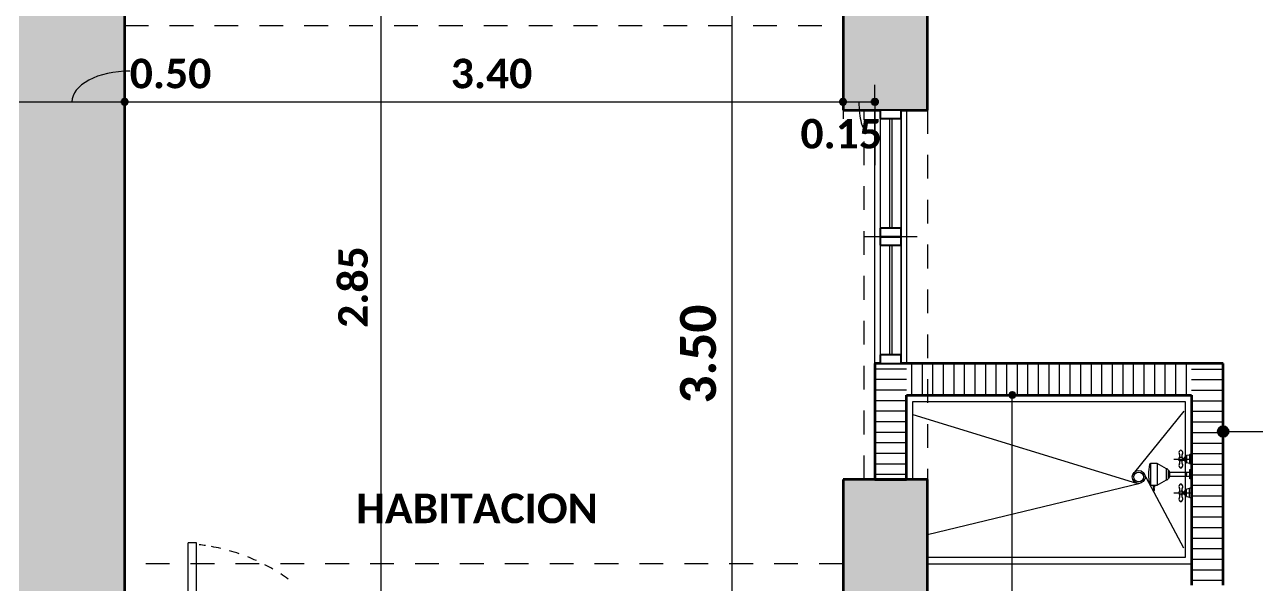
# Model space of a CAD drawing. Header units: metres. Extents: x -144 to 1000, y -717 to 29.
# Drawn here: x 610.31 to 616.13, y -560.21 to -557.57 of the extents above; entities that cross this region are included whole.
import ezdxf

# ---------------------------------------------------------------- set-up
doc = ezdxf.new("R2010")
doc.units = ezdxf.units.M
doc.linetypes.add('basculante modificado', pattern=[0.18, 0.1125, -0.0675])
doc.linetypes.add('Derribado', pattern=[0.36, 0.24, -0.12])
doc.layers.get('0').update_dxf_attribs({"color": 1})
for name, color, linetype, lineweight in [('A-ANNO-DIMS', 1, 'Continuous', 9), ('A-DETL', 1, 'Continuous', 9), ('A-DETL-GENF', 1, 'Continuous', 9), ('A-DOOR', 1, 'Continuous', 9), ('A-GLAZ', 1, 'Continuous', 9), ('A-WALL', 4, 'Continuous', 9), ('G-ANNO-TEXT', 2, 'Continuous', 9), ('P-SANR-FIXT', 1, 'Continuous', 9), ('S-COLS', 7, 'Continuous', 9)]:
    doc.layers.add(name, color=color, linetype=linetype, lineweight=lineweight)
doc.layers.add('A-WALL-PATT', color=7, linetype='Continuous', lineweight=35, true_color=0x9c9c9c)
doc.styles.add('Calibri_B', font='calibrib.ttf', dxfattribs={"height": 0.165})
doc.styles.add('Calibri_B_4', font='calibrib.ttf', dxfattribs={"height": 0.1125})
doc.styles.add('Calibri_B_5', font='calibrib.ttf', dxfattribs={"height": 0.66})

# ---------------------------------------------------------------- blocks, each defined once
blk = doc.blocks.new('P')
at = {"layer": 'A-ANNO-DIMS', "lineweight": 25}
h = blk.add_hatch(color=256, dxfattribs=at)
edge = h.paths.add_edge_path()
edge.add_arc((606.3623, -494.93), 0.015, 0, 360)
h = blk.add_hatch(color=256, dxfattribs=at)
edge = h.paths.add_edge_path()
edge.add_arc((606.3623, -494.93), 0.015, 0, 360)
h = blk.add_hatch(color=256, dxfattribs=at)
edge = h.paths.add_edge_path()
edge.add_arc((609.7623, -494.93), 0.015, 0, 360)
h = blk.add_hatch(color=256, dxfattribs=at)
edge = h.paths.add_edge_path()
edge.add_arc((609.7623, -494.93), 0.015, 0, 360)
h = blk.add_hatch(color=256, dxfattribs=at)
edge = h.paths.add_edge_path()
edge.add_arc((609.9129, -494.93), 0.015, 0, 360)
h = blk.add_hatch(color=256, dxfattribs=at)
edge = h.paths.add_edge_path()
edge.add_arc((610.5637, -496.3188), 0.015, 0, 360)
at = {"layer": 'A-ANNO-DIMS', "lineweight": 25, "true_color": 0x0000ff}
h = blk.add_hatch(color=5, dxfattribs=at)
edge = h.paths.add_edge_path()
edge.add_arc((611.5621, -496.4913), 0.025, 0, 360)
at = {"layer": 'S-COLS', "true_color": 0x5b5b5b}
h = blk.add_hatch(color=251, dxfattribs=at)
h.paths.add_polyline_path([(591.8622, -505.1188), (592.3622, -505.1188), (592.3622, -504.2188), (591.8622, -504.2188), (591.8622, -504.9427)])
h.paths.add_polyline_path([(610.1601, -505.1188), (610.162, -505.1188), (610.162, -504.2188), (609.662, -504.2188), (609.662, -505.1188), (610.0712, -505.1188)])
h.paths.add_polyline_path([(600.0622, -505.1187), (600.0622, -504.2187), (599.5622, -504.2187), (599.5622, -505.1187)])
h.paths.add_polyline_path([(595.762, -497.4187), (597.7621, -497.4187), (597.7618, -496.9188), (596.062, -496.9188), (596.062, -494.7688), (597.7623, -494.7688), (597.7618, -494.2688), (595.762, -494.2688), (595.762, -497.3959)])
h.paths.add_polyline_path([(592.1348, -497.4187), (592.3621, -497.4187), (592.3621, -496.7188), (591.8621, -496.7188), (591.8621, -497.4187), (591.9232, -497.4187)])
h.paths.add_polyline_path([(600.0621, -497.4187), (600.0621, -496.5187), (599.5621, -496.5187), (599.5621, -497.4187)])
h.paths.add_polyline_path([(605.9709, -497.4187), (606.3623, -497.4187), (606.3623, -494.2687), (605.8623, -494.2687), (605.8623, -497.4187)])
h.paths.add_polyline_path([(609.7623, -497.4187), (610.1623, -497.4187), (610.1623, -496.7188), (609.7623, -496.7188), (609.7623, -496.9461)])
h.paths.add_polyline_path([(599.5623, -495.1688), (600.0623, -495.1688), (600.0623, -494.2688), (599.5623, -494.2688), (599.5623, -495.1468)])
h.paths.add_polyline_path([(592.137, -494.9688), (592.362, -494.9688), (592.362, -494.2677), (591.862, -494.2688), (591.862, -494.9688), (591.8813, -494.9688)])
h.paths.add_polyline_path([(609.8433, -494.9688), (610.1623, -494.9688), (610.1623, -494.2677), (609.7623, -494.2677), (609.7623, -494.9688)])
h.paths.add_polyline_path([(599.6372, -486.2688), (600.0622, -486.2688), (600.0622, -485.3688), (599.5622, -485.3688), (599.5622, -486.2688)])
h.paths.add_polyline_path([(609.9851, -486.2688), (610.1622, -486.2688), (610.1622, -485.3688), (609.6622, -485.3688), (609.6622, -486.2688), (609.9268, -486.2688)])
h.paths.add_polyline_path([(592.4922, -485.6688), (592.9622, -485.6688), (592.9622, -485.1688), (592.0622, -485.1688), (592.0622, -485.6688), (592.4872, -485.6688)])
at = {"layer": 'A-ANNO-DIMS'}
for p, q in [((607.5768, -497.2687), (607.5768, -494.4187)), ((609.2366, -494.4187), (609.2366, -497.9187)), ((606.3623, -494.93), (606.3623, -494.63)), ((606.3623, -494.93), (606.3623, -494.63)), ((609.7623, -494.93), (609.7623, -494.63)), ((609.7623, -494.93), (609.7623, -494.63)), ((609.9129, -494.93), (609.9129, -494.85)), ((605.8623, -494.93), (606.3623, -494.93)), ((606.3623, -494.93), (606.3623, -495.01)), ((606.3623, -494.93), (609.7623, -494.93)), ((606.3623, -494.93), (606.3623, -495.01)), ((609.7623, -494.93), (609.7623, -495.01)), ((609.7623, -494.93), (609.9129, -494.93)), ((609.7623, -494.93), (609.7623, -495.01)), ((609.9129, -494.93), (609.9129, -495.23)), ((610.5637, -496.3188), (610.2637, -496.3188)), ((610.5637, -498.9687), (610.5637, -496.3188)), ((610.5637, -496.3188), (610.6437, -496.3188))]:
    blk.add_line(p, q, dxfattribs=at)
at = {"layer": 'A-ANNO-DIMS', "color": 5, "linetype": 'Derribado', "true_color": 0x0000ff}
blk.add_line((611.5621, -496.4913), (611.5621, -496.2513), dxfattribs=at)
at = {"layer": 'A-ANNO-DIMS', "color": 5, "true_color": 0x0000ff}
for q in [(613.8601, -496.4913), (611.5621, -496.7313)]:
    blk.add_line((611.5621, -496.4913), q, dxfattribs=at)
at = {"layer": 'A-ANNO-DIMS', "lineweight": 25}
for centre in [(606.3623, -494.93), (606.3623, -494.93), (609.7623, -494.93), (609.7623, -494.93), (609.9129, -494.93), (610.5637, -496.3188)]:
    blk.add_circle(centre, 0.015, dxfattribs=at)
at = {"layer": 'A-ANNO-DIMS', "color": 5, "lineweight": 25, "true_color": 0x0000ff}
blk.add_circle((611.5621, -496.4913), 0.025, dxfattribs=at)
at = {"layer": 'A-ANNO-DIMS'}
for centre, major_axis, ratio in [((606.3861, -494.93), (0.2738, 0), 0.529919), ((609.8743, -494.93), (0, 0.14), 0.262273)]:
    blk.add_ellipse(centre, major_axis=major_axis, ratio=ratio, start_param=1.570796, end_param=3.141593, dxfattribs=at)
at = {"layer": 'A-DETL', "color": 7, "linetype": 'basculante modificado'}
for p, q in [((606.3621, -494.5687), (609.7623, -494.5687)), ((609.8623, -496.7173), (609.8623, -494.9688)), ((610.1623, -494.9688), (610.1623, -496.7173)), ((609.7616, -497.1187), (606.3621, -497.1187))]:
    blk.add_line(p, q, dxfattribs=at)
at = {"layer": 'A-DETL-GENF', "lineweight": 25}
for p, q in [((609.9379, -494.9688), (609.9379, -495.0088)), ((610.0379, -494.9688), (609.9379, -494.9688)), ((610.0379, -495.0088), (610.0379, -494.9688)), ((609.9379, -495.0088), (610.0379, -495.0088)), ((609.9379, -495.5288), (609.9379, -495.5688)), ((610.0379, -495.5288), (609.9379, -495.5288)), ((610.0379, -495.5688), (610.0379, -495.5288)), ((609.9379, -495.5688), (609.9379, -495.6088)), ((610.0379, -495.5688), (609.9379, -495.5688)), ((609.9379, -495.5688), (610.0379, -495.5688)), ((609.9379, -495.6088), (610.0379, -495.6088)), ((610.0379, -495.6088), (610.0379, -495.5688)), ((609.9379, -496.1288), (609.9379, -496.1688)), ((610.0379, -496.1288), (609.9379, -496.1288)), ((610.0379, -496.1688), (610.0379, -496.1288)), ((609.9379, -496.1688), (610.0379, -496.1688))]:
    blk.add_line(p, q, dxfattribs=at)
at = {"layer": 'A-DETL-GENF'}
for p, q in [((609.9379, -495.0088), (609.9379, -495.5288)), ((609.9829, -495.0088), (609.9829, -495.5288)), ((609.9929, -495.0088), (609.9929, -495.5288)), ((610.0379, -495.0088), (610.0379, -495.5288)), ((609.9379, -495.6088), (609.9379, -496.1288)), ((609.9829, -495.6088), (609.9829, -496.1288)), ((609.9929, -495.6088), (609.9929, -496.1288)), ((610.0379, -495.6088), (610.0379, -496.1288))]:
    blk.add_line(p, q, dxfattribs=at)
at = {"layer": 'A-DOOR', "lineweight": 15}
for p, q in [((606.7024, -497.0187), (606.6624, -497.0187)), ((606.6624, -497.9087), (606.6624, -497.0187)), ((606.7024, -497.8987), (606.7024, -497.0187))]:
    blk.add_line(p, q, dxfattribs=at)
at = {"layer": 'A-DOOR'}
for start, end in [(81.55001, 83.54055), (76.84892, 79.74178), (76.84892, 79.74178), (71.11426, 74.16843), (65.44512, 68.27171), (59.83778, 62.63398), (54.28783, 57.05593)]:
    blk.add_arc((606.6139, -497.9167), 0.8947, start, end, dxfattribs=at)
at = {"layer": 'A-GLAZ'}
for p, q in [((610.0379, -494.9688), (609.9379, -494.9688)), ((609.9379, -494.9688), (609.9379, -495.5688)), ((610.0379, -495.5688), (610.0379, -494.9688)), ((610.1129, -495.5688), (609.8629, -495.5688)), ((610.0379, -495.5688), (609.9379, -495.5688)), ((609.9379, -495.5688), (609.9379, -496.1688)), ((610.0379, -495.5688), (609.9379, -495.5688)), ((610.0379, -496.1688), (610.0379, -495.5688)), ((610.0379, -496.1688), (609.9379, -496.1688))]:
    blk.add_line(p, q, dxfattribs=at)
at = {"layer": 'A-WALL'}
for p, q in [((609.9129, -496.1688), (609.9129, -494.9688)), ((610.0629, -494.9688), (610.0629, -496.1688))]:
    blk.add_line(p, q, dxfattribs=at)
at = {"layer": 'A-WALL', "lineweight": 35}
for p, q in [((609.9129, -496.1688), (609.9129, -496.7188)), ((609.9379, -496.1688), (609.9129, -496.1688)), ((611.5621, -496.1688), (610.0379, -496.1688)), ((611.5621, -497.2188), (611.5621, -496.1688)), ((610.0629, -496.3188), (611.4121, -496.3188)), ((610.0629, -496.7188), (610.0629, -496.3188)), ((611.4121, -496.3188), (611.4121, -497.2188)), ((609.9129, -496.7188), (610.0629, -496.7188))]:
    blk.add_line(p, q, dxfattribs=at)
at = {"layer": 'A-WALL-PATT', "color": 8, "lineweight": 5, "true_color": 0x727272}
for p, q in [((609.9129, -496.1938), (610.0629, -496.1938)), ((610.0878, -496.3188), (610.0878, -496.1688)), ((610.1378, -496.3188), (610.1378, -496.1688)), ((610.1878, -496.3188), (610.1878, -496.1688)), ((610.2378, -496.3188), (610.2378, -496.1688)), ((610.2878, -496.3188), (610.2878, -496.1688)), ((610.3378, -496.3188), (610.3378, -496.1688)), ((610.3878, -496.3188), (610.3878, -496.1688)), ((610.4378, -496.3188), (610.4378, -496.1688)), ((610.4878, -496.3188), (610.4878, -496.1688)), ((610.5378, -496.3188), (610.5378, -496.1688)), ((610.5878, -496.3188), (610.5878, -496.1688)), ((610.6378, -496.3188), (610.6378, -496.1688)), ((610.6878, -496.3188), (610.6878, -496.1688)), ((610.7378, -496.3188), (610.7378, -496.1688)), ((610.7878, -496.3188), (610.7878, -496.1688)), ((610.8378, -496.3188), (610.8378, -496.1688)), ((610.8878, -496.3188), (610.8878, -496.1688)), ((610.9378, -496.3188), (610.9378, -496.1688)), ((610.9878, -496.3188), (610.9878, -496.1688)), ((611.0378, -496.3188), (611.0378, -496.1688)), ((611.0878, -496.3188), (611.0878, -496.1688)), ((611.1378, -496.3188), (611.1378, -496.1688)), ((611.1878, -496.3188), (611.1878, -496.1688)), ((611.2378, -496.3188), (611.2378, -496.1688)), ((611.2878, -496.3188), (611.2878, -496.1688)), ((611.3378, -496.3188), (611.3378, -496.1688)), ((611.3878, -496.3188), (611.3878, -496.1688)), ((611.4121, -496.1958), (611.5621, -496.1958)), ((609.9129, -496.2438), (610.0629, -496.2438)), ((611.4121, -496.2458), (611.5621, -496.2458)), ((609.9129, -496.2938), (610.0629, -496.2938)), ((611.4121, -496.2958), (611.5621, -496.2958)), ((609.9129, -496.3438), (610.0629, -496.3438)), ((611.4121, -496.3458), (611.5621, -496.3458)), ((609.9129, -496.3938), (610.0629, -496.3938)), ((611.4121, -496.3958), (611.5621, -496.3958)), ((609.9129, -496.4438), (610.0629, -496.4438)), ((609.9129, -496.4938), (610.0629, -496.4938)), ((611.4121, -496.4458), (611.5621, -496.4458)), ((611.4121, -496.4958), (611.5621, -496.4958)), ((609.9129, -496.5438), (610.0629, -496.5438)), ((611.4121, -496.5458), (611.5621, -496.5458)), ((609.9129, -496.5938), (610.0629, -496.5938)), ((611.4121, -496.5958), (611.5621, -496.5958)), ((609.9129, -496.6438), (610.0629, -496.6438)), ((611.4121, -496.6458), (611.5621, -496.6458)), ((609.9129, -496.6938), (610.0629, -496.6938)), ((611.4121, -496.6958), (611.5621, -496.6958)), ((611.4121, -496.7458), (611.5621, -496.7458)), ((611.4121, -496.7958), (611.5621, -496.7958)), ((611.4121, -496.8458), (611.5621, -496.8458)), ((611.4121, -496.8958), (611.5621, -496.8958)), ((611.4121, -496.9458), (611.5621, -496.9458)), ((611.4121, -496.9958), (611.5621, -496.9958)), ((611.4121, -497.0458), (611.5621, -497.0458)), ((611.4121, -497.0958), (611.5621, -497.0958)), ((611.4121, -497.1458), (611.5621, -497.1458)), ((611.4121, -497.1958), (611.5621, -497.1958))]:
    blk.add_line(p, q, dxfattribs=at)
at = {"layer": 'P-SANR-FIXT'}
for p, q in [((610.0921, -496.7188), (610.0921, -496.3488)), ((610.0921, -496.3488), (611.3821, -496.3488)), ((611.3821, -496.3488), (611.3821, -497.0888)), ((610.0921, -496.4115), (611.1523, -496.7357)), ((611.3758, -496.3943), (611.1415, -496.6836)), ((611.3538, -496.6143), (611.3561, -496.6143)), ((611.3538, -496.6174), (611.3538, -496.6143)), ((611.3781, -496.6139), (611.3781, -496.6299)), ((611.3884, -496.6057), (611.3884, -496.6381)), ((611.39, -496.6041), (611.4032, -496.6014)), ((611.4032, -496.6014), (611.4032, -496.6425)), ((611.4048, -496.5998), (611.4121, -496.5983)), ((611.2183, -496.6422), (611.2183, -496.7462)), ((611.2487, -496.6422), (611.2183, -496.6422)), ((611.2487, -496.6422), (611.2487, -496.7462)), ((611.2937, -496.6675), (611.2487, -496.6422)), ((611.2937, -496.7208), (611.2937, -496.6675)), ((611.3288, -496.6219), (611.4121, -496.6219)), ((611.3538, -496.6296), (611.3538, -496.6265)), ((611.3561, -496.6296), (611.3538, -496.6296)), ((611.3713, -496.6175), (611.3781, -496.6175)), ((611.3713, -496.6264), (611.3781, -496.6264)), ((611.4032, -496.6425), (611.39, -496.6397)), ((611.4041, -496.672), (611.4121, -496.672)), ((611.4041, -496.7155), (611.4041, -496.672)), ((611.4121, -496.6456), (611.4048, -496.6441)), ((611.3751, -497.0443), (611.1845, -496.6857)), ((611.193, -496.7019), (611.193, -496.7157)), ((611.2487, -496.7462), (611.2937, -496.7208)), ((611.3034, -496.6759), (611.3072, -496.6839)), ((611.3034, -496.7124), (611.3034, -496.6759)), ((611.3072, -496.7044), (611.3034, -496.7124)), ((611.3072, -496.6839), (611.3072, -496.7036)), ((611.3072, -496.6839), (611.3847, -496.6839)), ((611.3072, -496.7036), (611.3847, -496.7036)), ((611.3847, -496.6839), (611.4041, -496.6839)), ((611.3847, -496.7036), (611.4041, -496.7036)), ((611.4121, -496.7155), (611.4041, -496.7155)), ((610.1623, -496.9797), (611.1691, -496.7363)), ((611.2183, -496.7462), (611.2487, -496.7462)), ((611.2315, -496.7549), (611.2315, -496.7462)), ((611.2373, -496.7549), (611.2315, -496.7549)), ((611.2315, -496.7619), (611.2315, -496.7707)), ((611.2373, -496.7619), (611.2315, -496.7619)), ((611.2315, -496.7707), (611.2373, -496.7707)), ((611.2331, -496.7619), (611.2331, -496.7549)), ((611.2357, -496.7619), (611.2357, -496.7549)), ((611.2373, -496.7462), (611.2373, -496.7549)), ((611.2373, -496.7707), (611.2373, -496.7619)), ((611.3288, -496.7819), (611.4121, -496.7819)), ((611.3538, -496.7743), (611.3538, -496.7774)), ((611.3561, -496.7743), (611.3538, -496.7743)), ((611.3538, -496.7865), (611.3538, -496.7896)), ((611.3713, -496.7775), (611.3781, -496.7775)), ((611.3713, -496.7864), (611.3781, -496.7864)), ((611.3781, -496.7899), (611.3781, -496.7739)), ((611.3884, -496.7981), (611.3884, -496.7657)), ((611.4032, -496.7614), (611.39, -496.7641)), ((611.4032, -496.8025), (611.4032, -496.7614)), ((611.4121, -496.7583), (611.4048, -496.7598)), ((611.3538, -496.7896), (611.3561, -496.7896)), ((611.39, -496.7997), (611.4032, -496.8025)), ((611.4048, -496.8041), (611.4121, -496.8056)), ((611.3821, -497.0888), (610.1623, -497.0888)), ((610.1623, -497.1188), (611.4121, -497.1188))]:
    blk.add_line(p, q, dxfattribs=at)
for centre, radius in [((611.3616, -496.6219), 0.00903), ((611.1619, -496.7065), 0.0307), ((611.1619, -496.7065), 0.0231), ((611.3616, -496.7819), 0.00903)]:
    blk.add_circle(centre, radius, dxfattribs=at)
for centre, radius, start, end in [((611.3652, -496.5923), 0.0127, 131.27868, 220.61253), ((611.3416, -496.6079), 0.0158, 336.22841, 27.67345), ((611.3616, -496.5864), 0.00597, 37.48685, 142.51315), ((611.379, -496.6074), 0.0133, 149.24075, 223.13523), ((611.358, -496.5923), 0.0127, 319.38747, 48.72132), ((611.3797, -496.6139), 0.0016, 90, 180), ((611.3795, -496.603), 0.00934, 271.44207, 342.97405), ((611.39, -496.6057), 0.0016, 90, 180), ((611.4048, -496.6014), 0.0016, 90, 180), ((611.4798, -496.6942), 0.2711, 170.14578, 189.85422), ((611.2183, -496.6478), 0.0056, 90, 180), ((611.2889, -496.6828), 0.016, 25.3085, 72.5748), ((611.3652, -496.6516), 0.0127, 139.38747, 228.72132), ((611.3416, -496.636), 0.0158, 332.32655, 23.77159), ((611.3616, -496.6575), 0.00597, 217.48685, 322.51315), ((611.379, -496.6365), 0.0133, 136.86477, 210.75925), ((611.358, -496.6516), 0.0127, 311.27868, 40.61253), ((611.3713, -496.6151), 0.0024, 215.30346, 270), ((611.3713, -496.6288), 0.0024, 90, 144.69654), ((611.3797, -496.6299), 0.0016, 180, 270), ((611.3795, -496.6409), 0.00934, 17.02595, 88.55793), ((611.39, -496.6381), 0.0016, 180, 270), ((611.4048, -496.6425), 0.0016, 180, 270), ((611.2889, -496.7055), 0.016, 287.4252, 334.6915), ((611.3785, -496.6938), 0.0116, 302.37202, 57.62798), ((611.2183, -496.7406), 0.0056, 180, 270), ((611.3652, -496.7523), 0.0127, 131.27868, 220.61253), ((611.3416, -496.7679), 0.0158, 336.22841, 27.67345), ((611.3616, -496.7464), 0.00597, 37.48685, 142.51315), ((611.379, -496.7674), 0.0133, 149.24075, 223.13523), ((611.379, -496.7965), 0.0133, 136.86477, 210.75925), ((611.358, -496.7523), 0.0127, 319.38747, 48.72132), ((611.3713, -496.7751), 0.0024, 215.30346, 270), ((611.3713, -496.7888), 0.0024, 90, 144.69654), ((611.3797, -496.7739), 0.0016, 90, 180), ((611.3795, -496.763), 0.00934, 271.44207, 342.97405), ((611.39, -496.7657), 0.0016, 90, 180), ((611.4048, -496.7614), 0.0016, 90, 180), ((611.3652, -496.8116), 0.0127, 139.38747, 228.72132), ((611.3416, -496.796), 0.0158, 332.32655, 23.77159), ((611.3616, -496.8175), 0.00597, 217.48685, 322.51315), ((611.358, -496.8116), 0.0127, 311.27868, 40.61253), ((611.3797, -496.7899), 0.0016, 180, 270), ((611.3795, -496.8009), 0.00934, 17.02595, 88.55793), ((611.39, -496.7981), 0.0016, 180, 270), ((611.4048, -496.8025), 0.0016, 180, 270)]:
    blk.add_arc(centre, radius, start, end, dxfattribs=at)
at = {"layer": 'S-COLS', "lineweight": 35}
for p, q in [((606.3623, -497.4187), (606.3623, -494.2687)), ((609.7623, -494.2677), (609.7623, -494.9688)), ((610.1623, -494.9688), (610.1623, -494.2677)), ((609.7623, -494.9688), (609.9379, -494.9688)), ((610.0379, -494.9688), (610.1623, -494.9688)), ((609.7623, -496.7188), (609.7623, -497.4187)), ((610.1623, -496.7188), (609.7623, -496.7188)), ((610.1623, -497.4187), (610.1623, -496.7188))]:
    blk.add_line(p, q, dxfattribs=at)
at = {"layer": 'A-ANNO-DIMS', "char_height": 0.14, "width": 0.376134, "attachment_point": 1, "line_spacing_factor": 1.158048, "style": 'Calibri_B_5'}
for s, insert in [('0.50', (606.3861, -494.7259)), ('3.40', (607.9056, -494.7259)), ('0.15', (609.5608, -495.011))]:
    blk.add_mtext(s, dxfattribs=dict(at, insert=insert))
at = {"layer": 'A-ANNO-DIMS', "attachment_point": 1, "rotation": 90, "line_spacing_factor": 1.158048}
for s, insert, char_height, width, style in [('2.85', (607.3728, -496.0004), 0.14, 0.376134, 'Calibri_B_5'), ('3.50', (608.991, -496.359), 0.17, 0.456734, 'Calibri_B_4')]:
    blk.add_mtext(s, dxfattribs=dict(at, insert=insert, char_height=char_height, width=width, style=style))
at = {"layer": 'G-ANNO-TEXT', "style": 'Calibri_B'}
blk.add_text('HABITACION', height=0.14, dxfattribs=at).set_placement((607.4578, -496.9255))

msp = doc.modelspace()

# ---------------------------------------------------------------- block references
at = {"color": 3}
msp.add_blockref('P', (4.4238, -63.007), dxfattribs=at)

doc.saveas('drawing.dxf')
